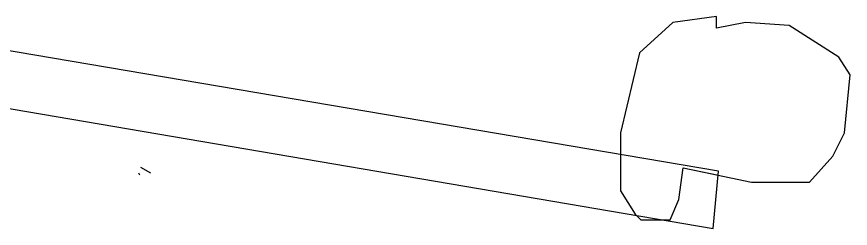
# Model space of a CAD drawing. Header units: inches. Extents: x -43639 to 75791, y -33466 to 47612.
# Drawn here: x 33463 to 47225, y 796 to 4295 of the extents above; entities that cross this region are included whole.
import ezdxf

# ---------------------------------------------------------------- set-up
doc = ezdxf.new("R2010")
doc.units = ezdxf.units.IN
doc.header["$LTSCALE"] = 8
doc.header["$MEASUREMENT"] = 0
doc.layers.get('0').update_dxf_attribs({"linetype": 'CONTINUOUS'})
doc.layers.add('A-walls', color=7, linetype='CONTINUOUS')
doc.layers.add('TOPO100', color=14, linetype='CONTINUOUS')

msp = doc.modelspace()

# ---------------------------------------------------------------- linework, layer by layer
for p, q in [((45045.88418, 1740.87159), (33098.06371, 3773.50757)), ((33121.38666, 2812.34332), (44962.76712, 795.76127)), ((44962.76712, 795.76127), (45045.88418, 1740.87159))]:
    msp.add_line(p, q)
at = {"layer": 'A-walls', "color": 7}
msp.add_line((35678.31391, 1705.20949, 16752.00547), (35514.76523, 1799.63437, 16752.00547), dxfattribs=at)
at = {"layer": 'A-walls', "color": 252}
msp.add_line((35472.78792, 1713.01872, 0.00547), (35490.03792, 1683.14085, 0.00547), dxfattribs=at)
at = {"layer": 'TOPO100', "linetype": 'Continuous', "elevation": 9600}
for points in [[(47032.61798, 3623.23956), (46216.61798, 4151.23956), (45496.61798, 4199.23956), (45016.61798, 4103.23956), (45016.61798, 4295.23956), (44296.61798, 4199.23956), (43744.61798, 3695.23956), (43432.61798, 2375.23956), (43432.61798, 1415.23956), (43672.61798, 1031.23956), (43768.61798, 935.23956), (44248.61798, 935.23956), (44392.61798, 1271.23956), (44463.20198, 1793.59956), (45592.61798, 1559.23956), (46552.61798, 1559.23956), (46936.61798, 1991.23956), (47128.61798, 2375.23956), (47224.61798, 3335.23956), (47032.61798, 3623.23956)], [(43432.61798, 2015.33027), (43432.61798, 1415.23956), (43672.61798, 1031.23956), (43768.61798, 935.23956), (44248.61798, 935.23956), (44392.61798, 1271.23956), (44463.20198, 1793.59956), (45045.87749, 1672.6912)]]:
    msp.add_lwpolyline(points, dxfattribs=at)

doc.saveas('drawing.dxf')
